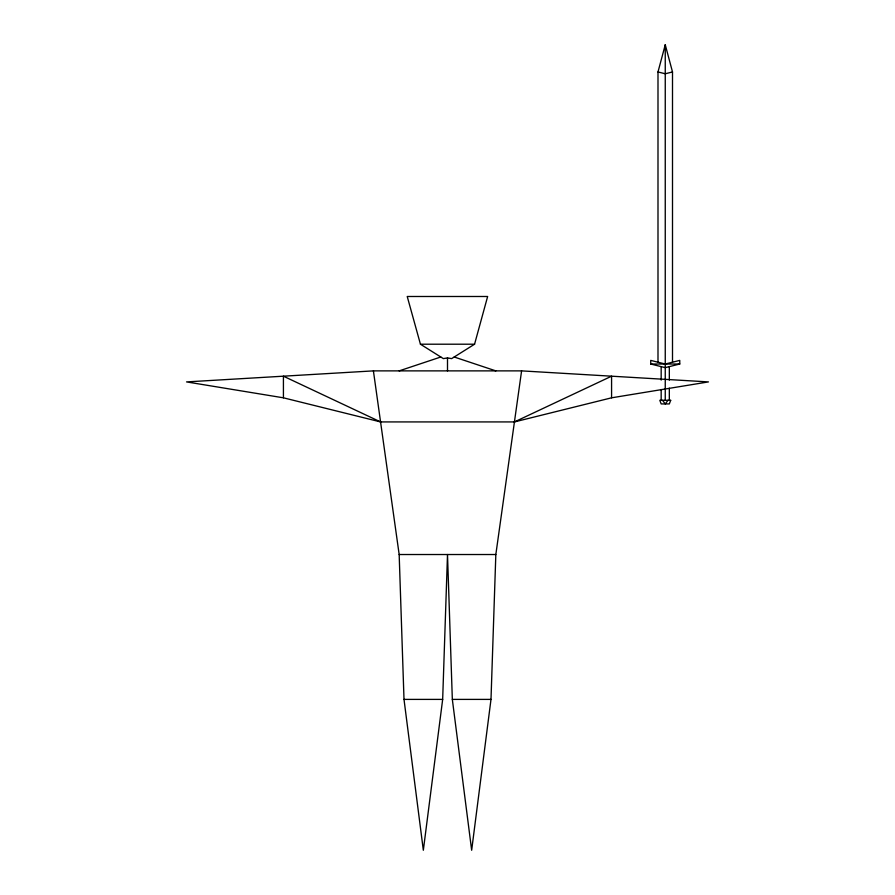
<?xml version="1.0" encoding="UTF-8"?>
<svg xmlns="http://www.w3.org/2000/svg" width="895" height="895" viewBox="0 0 895 895"><rect width="100%" height="100%" fill="white"/><g stroke="black" fill="none" stroke-linecap="round" stroke-linejoin="round"><path stroke-width="1.34" d="M373.405 370.877L399.17 554.52L404.003 699.398L423.335 850.25L442.667 699.398L447.5 554.52L452.333 699.398L471.665 850.25L490.997 699.398L495.83 554.52L521.595 370.877L708.46 381.908L611.576 397.816L514.435 421.925L380.565 421.925L283.424 397.816L186.54 381.908L373.405 370.877L521.595 370.877M657.993 362.206L657.993 71.958L665.253 44.75L672.503 71.958L672.503 362.206M474.563 344.206L487.641 296.491L407.225 296.491L420.437 344.206L443.361 358.615L447.5 357.911L451.639 358.615L474.563 344.206L420.437 344.206M667.972 400.3L665.253 403.925L662.524 400.3M514.435 421.925L611.576 376.191L611.576 397.816M399.17 370.877L440.799 357.004M672.503 71.958L665.253 73.77L657.993 71.958M679.764 364.019L665.253 367.644L650.732 364.019L650.732 360.394L665.253 364.019L679.764 360.394L679.764 364.019L650.732 364.019M399.17 554.52L495.83 554.52M404.003 699.398L442.667 699.398M452.333 699.398L490.997 699.398M454.201 357.004L495.83 370.877M380.565 421.925L283.424 376.191L283.424 397.816M669.326 366.626L669.326 380.095M669.326 388.184L669.326 400.3M665.253 44.75L665.253 400.3M661.17 366.626L661.17 380.095M661.17 389.526L661.17 400.3M447.5 357.911L447.5 370.877M670.691 400.3L669.326 403.925L661.17 403.925L659.805 400.3L670.691 400.3"/></g></svg>
